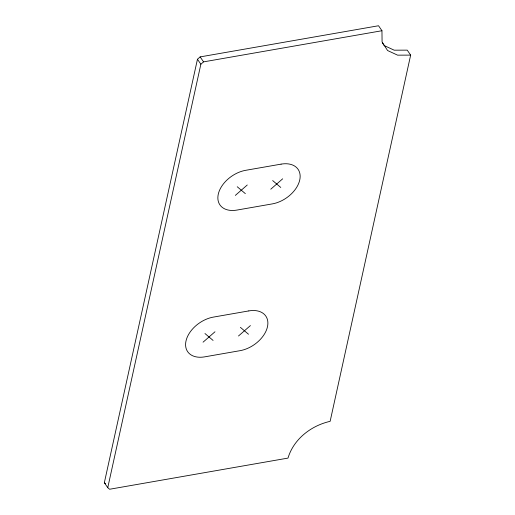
<?xml version="1.0" encoding="UTF-8"?>
<svg xmlns="http://www.w3.org/2000/svg" width="515" height="515" viewBox="0 0 515 515"><rect width="100%" height="100%" fill="white"/><g stroke="black" fill="none" stroke-linecap="round" stroke-linejoin="round"><path stroke-width="0.77" d="M104.345 482.716L197.451 59.251L200.148 56.901L378.538 25.75L381.956 30.726L382.079 41.953L387.576 50.534L397.612 55.157L410.655 55.118L330.134 421.334C311.157 425.641 293.698 439.018 287.988 458.099L109.598 489.25L107.757 487.686L104.345 482.716L105.569 483.759M107.757 487.686L200.863 64.227L203.56 61.871L381.956 30.726M235.336 195.397L247.258 184.994M270.761 189.211L282.677 178.814M203.065 342.179L214.987 331.776M238.484 335.992L250.406 325.589M272.66 180.559L280.778 187.46M237.235 186.745L245.352 193.646M240.389 327.34L248.507 334.241M204.964 333.527L213.081 340.428M410.655 55.118L407.243 50.142L394.194 50.18L384.158 45.558L382.471 42.919M200.148 56.901L203.56 61.871M197.451 59.251L200.863 64.227M281.087 164.137L245.668 170.317A25.93 16.969 -34.5 0 0 218.27 194.219A25.93 16.969 -34.5 0 0 236.926 210.075L272.351 203.889A25.93 16.969 -34.5 0 0 299.743 179.993A25.93 16.969 -34.5 0 0 281.087 164.137M248.816 310.912L213.397 317.098A25.93 16.969 -34.5 0 0 185.999 340.994A25.93 16.969 -34.5 0 0 204.655 356.856L240.08 350.67A25.93 16.969 -34.5 0 0 267.472 326.774A25.93 16.969 -34.5 0 0 248.816 310.912"/></g></svg>
